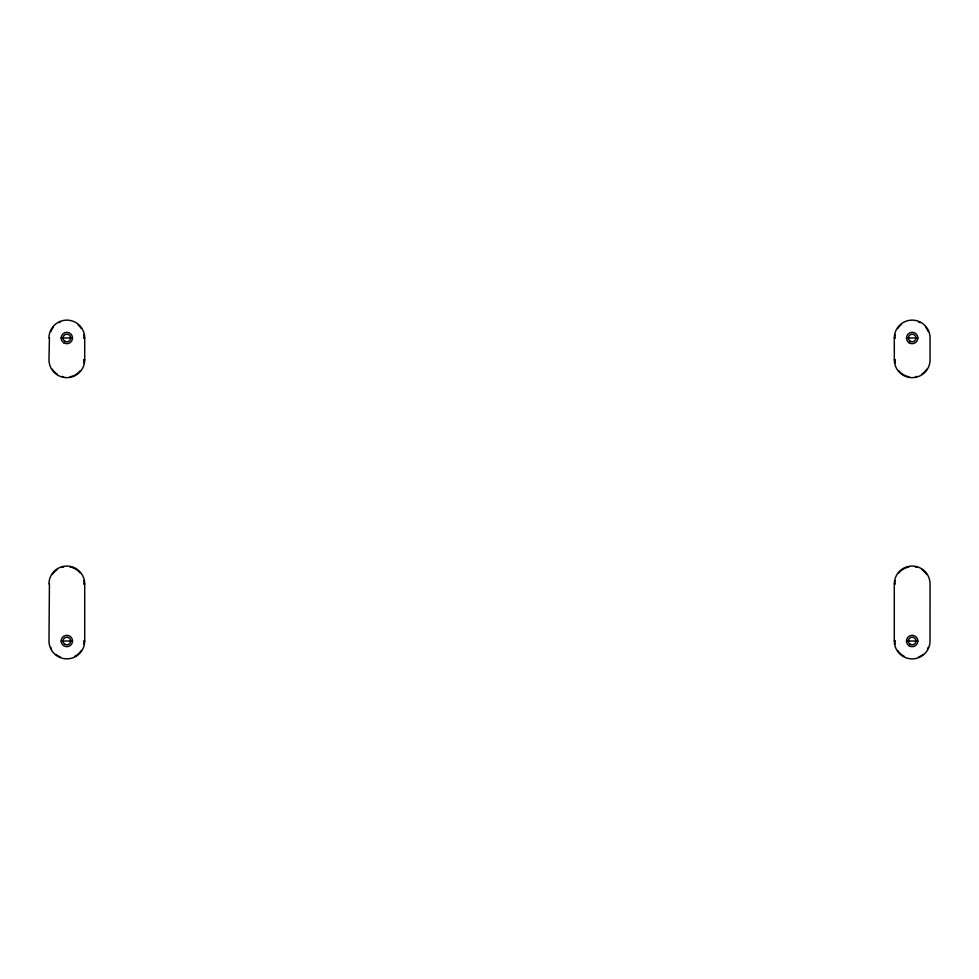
<?xml version="1.0" encoding="UTF-8"?>
<svg xmlns="http://www.w3.org/2000/svg" width="979" height="979" viewBox="0 0 979 979"><rect width="100%" height="100%" fill="white"/><g stroke="black" fill="none" stroke-linecap="round" stroke-linejoin="round"><path stroke-width="1.47" d="M48.95 338A17.879 17.879 0 0 1 66.829 320.121A17.879 17.879 0 0 1 84.708 338L84.708 359.819A17.842 17.842 0 0 1 66.829 377.661A17.842 17.842 0 0 1 48.987 359.819L49.427 338M61.139 338L72.532 338M83.741 338L84.708 338M894.292 338A17.879 17.879 0 0 1 912.171 320.121A17.879 17.879 0 0 1 930.05 338L930.05 359.819A17.842 17.842 0 0 1 912.171 377.661A17.842 17.842 0 0 1 894.329 359.819L894.292 338L895.259 338M906.468 338L917.861 338M83.741 359.819L84.708 359.819M894.292 359.819L895.259 359.819M48.95 583.937A17.879 17.879 0 0 1 66.829 566.058A17.879 17.879 0 0 1 84.708 583.937L84.708 641.012A17.842 17.842 0 0 1 66.829 658.855A17.842 17.842 0 0 1 48.987 641.012L49.427 583.937M83.741 583.937L84.708 583.937M894.292 583.937A17.879 17.879 0 0 1 912.171 566.058A17.879 17.879 0 0 1 930.05 583.937L930.013 641.012A17.879 17.879 0 0 1 912.171 658.891A17.879 17.879 0 0 1 894.292 641.012L894.292 583.937L895.259 583.937M61.139 641.012L72.532 641.012A5.69 5.69 0 0 1 63.99 645.944A5.69 5.69 0 0 1 63.99 636.081A5.69 5.69 0 0 1 72.532 641.012M83.741 641.012L84.708 641.012M894.292 641.012L895.259 641.012M906.468 641.012L917.861 641.012M926.636 369.279A17.292 17.292 0 0 1 921.631 374.284M916.919 376.438A17.292 17.292 0 0 1 915.316 376.817M909.026 376.817A17.292 17.292 0 0 1 898.746 370.711M895.173 362.964A17.292 17.292 0 0 1 894.879 359.819M894.879 338A17.292 17.292 0 0 1 895.173 334.855M897.694 328.54A17.292 17.292 0 0 1 901.267 324.575M918.535 321.932A17.292 17.292 0 0 1 920.113 322.642M925.596 327.108A17.292 17.292 0 0 1 928.239 331.636M84.121 359.819A17.292 17.292 0 0 1 83.827 362.964M80.254 370.711A17.292 17.292 0 0 1 69.974 376.817M63.684 376.817A17.292 17.292 0 0 1 62.081 376.438M57.369 374.284A17.292 17.292 0 0 1 52.364 369.279M50.761 331.636A17.292 17.292 0 0 1 53.404 327.108M58.887 322.642A17.292 17.292 0 0 1 60.465 321.932M77.733 324.575A17.292 17.292 0 0 1 81.306 328.54M83.827 334.855A17.292 17.292 0 0 1 84.121 338M894.879 583.937A17.292 17.292 0 0 1 895.173 580.792M898.746 573.033A17.292 17.292 0 0 1 909.026 566.939M915.316 566.939A17.292 17.292 0 0 1 916.919 567.318M921.631 569.46A17.292 17.292 0 0 1 926.636 574.477M928.239 647.376A17.292 17.292 0 0 1 927.529 648.955M923.062 654.437A17.292 17.292 0 0 1 918.535 657.08M904.229 656.371A17.292 17.292 0 0 1 897.694 650.472M895.173 644.158A17.292 17.292 0 0 1 894.879 641.012M52.364 574.477A17.292 17.292 0 0 1 57.369 569.46M62.081 567.318A17.292 17.292 0 0 1 63.684 566.939M69.974 566.939A17.292 17.292 0 0 1 80.254 573.033M83.827 580.792A17.292 17.292 0 0 1 84.121 583.937M84.121 641.012A17.292 17.292 0 0 1 83.827 644.158M81.306 650.472A17.292 17.292 0 0 1 74.771 656.371M60.465 657.08A17.292 17.292 0 0 1 55.938 654.437M51.471 648.955A17.292 17.292 0 0 1 50.761 647.376M908.965 342.711A5.69 5.69 0 0 0 917.849 338.428A5.69 5.69 0 0 0 909.699 332.872A5.69 5.69 0 0 0 908.965 342.711M910.029 341.145A3.794 3.794 0 0 0 915.952 338.281A3.794 3.794 0 0 0 910.519 334.585A3.794 3.794 0 0 0 910.029 341.145M63.623 342.711A5.69 5.69 0 0 0 72.507 338.428A5.69 5.69 0 0 0 64.357 332.872A5.69 5.69 0 0 0 63.623 342.711M64.932 341.292A3.794 3.794 0 0 0 70.623 338A3.794 3.794 0 0 0 64.932 334.708A3.794 3.794 0 0 0 64.932 341.292M908.965 645.712A5.69 5.69 0 0 0 917.849 641.441A5.69 5.69 0 0 0 909.699 635.885A5.69 5.69 0 0 0 908.965 645.712M910.029 644.145A3.794 3.794 0 0 0 915.952 641.294A3.794 3.794 0 0 0 910.519 637.598A3.794 3.794 0 0 0 910.029 644.145M64.932 644.304A3.794 3.794 0 0 0 70.623 641.012A3.794 3.794 0 0 0 64.932 637.721A3.794 3.794 0 0 0 64.932 644.304"/></g></svg>
